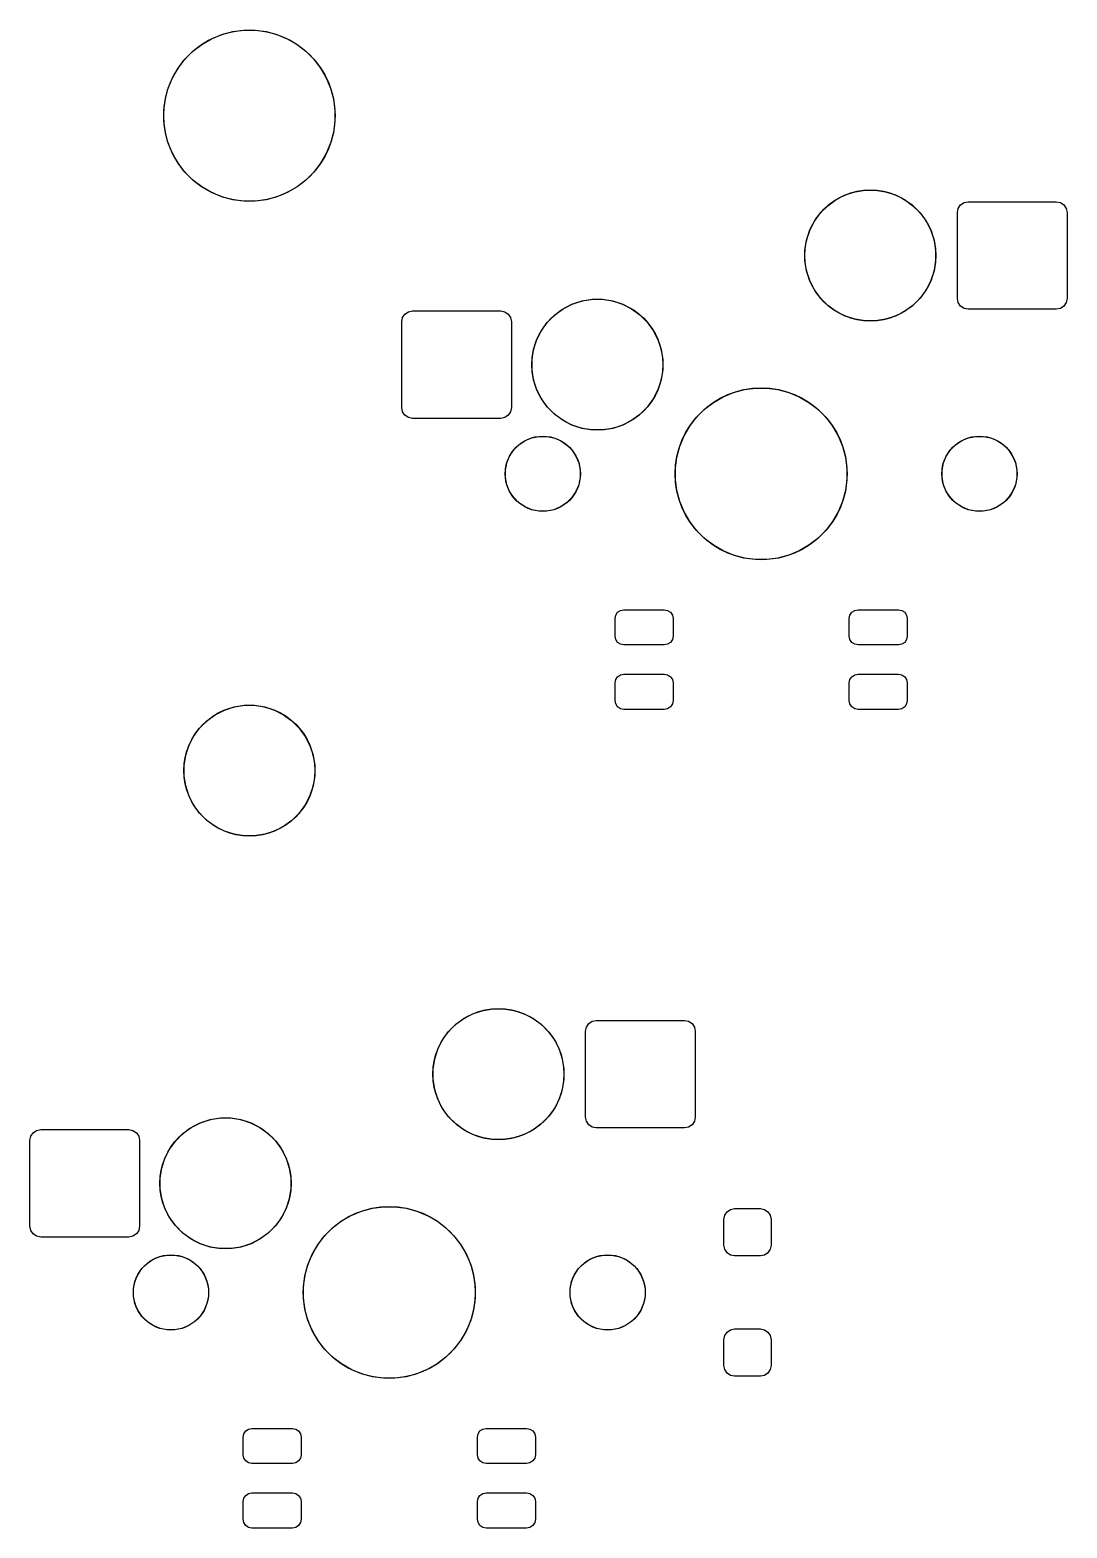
# Model space of a CAD drawing. Header units: millimetres. Extents: x 21 to 415, y -164 to -17.
# Drawn here: x 24.3 to 48.43, y -160.76 to -125.9 of the extents above; entities that cross this region are included whole.
import ezdxf

# ---------------------------------------------------------------- set-up
doc = ezdxf.new("R2010")
doc.units = ezdxf.units.MM
doc.layers.add('B.Mask', color=4, linetype='CONTINUOUS', true_color=0x02ffee)

msp = doc.modelspace()

# ---------------------------------------------------------------- linework, layer by layer
at = {"layer": 'B.Mask', "linetype": 'CONTINUOUS'}
for p, q in [((28.299124, -126.239633), (28.524996, -126.109225)), ((28.524996, -126.109225), (28.765957, -126.009416)), ((28.765957, -126.009416), (29.017884, -125.941912)), ((29.017884, -125.941912), (29.276468, -125.907869)), ((29.276468, -125.907869), (29.537282, -125.907869)), ((29.537282, -125.907869), (29.795866, -125.941912)), ((29.795866, -125.941912), (30.047793, -126.009416)), ((30.047793, -126.009416), (30.288754, -126.109225)), ((30.288754, -126.109225), (30.514626, -126.239633)), ((27.907782, -126.58283), (28.092205, -126.398407)), ((28.092205, -126.398407), (28.299124, -126.239633)), ((30.514626, -126.239633), (30.721545, -126.398407)), ((30.721545, -126.398407), (30.905968, -126.58283)), ((27.6186, -127.015621), (27.749008, -126.789749)), ((27.749008, -126.789749), (27.907782, -126.58283)), ((30.905968, -126.58283), (31.064742, -126.789749)), ((31.064742, -126.789749), (31.19515, -127.015621)), ((27.518791, -127.256582), (27.6186, -127.015621)), ((31.19515, -127.015621), (31.294959, -127.256582)), ((27.417244, -127.767093), (27.451287, -127.508509)), ((27.451287, -127.508509), (27.518791, -127.256582)), ((31.294959, -127.256582), (31.362463, -127.508509)), ((31.362463, -127.508509), (31.396506, -127.767093)), ((27.417244, -128.027907), (27.417244, -127.767093)), ((31.396506, -127.767093), (31.396506, -128.027907)), ((27.451287, -128.286491), (27.417244, -128.027907)), ((31.396506, -128.027907), (31.362463, -128.286491)), ((27.518791, -128.538418), (27.451287, -128.286491)), ((27.6186, -128.779379), (27.518791, -128.538418)), ((31.294959, -128.538418), (31.19515, -128.779379)), ((31.362463, -128.286491), (31.294959, -128.538418)), ((27.749008, -129.005251), (27.6186, -128.779379)), ((31.19515, -128.779379), (31.064742, -129.005251)), ((27.907782, -129.21217), (27.749008, -129.005251)), ((28.092205, -129.396593), (27.907782, -129.21217)), ((30.905968, -129.21217), (30.721545, -129.396593)), ((31.064742, -129.005251), (30.905968, -129.21217)), ((28.299124, -129.555367), (28.092205, -129.396593)), ((28.524996, -129.685775), (28.299124, -129.555367)), ((30.514626, -129.555367), (30.288754, -129.685775)), ((30.721545, -129.396593), (30.514626, -129.555367)), ((43.269533, -129.742959), (43.497121, -129.669011)), ((43.497121, -129.669011), (43.733475, -129.631576)), ((43.733475, -129.631576), (43.972775, -129.631576)), ((43.972775, -129.631576), (44.209129, -129.669011)), ((44.209129, -129.669011), (44.436717, -129.742959)), ((28.765957, -129.785584), (28.524996, -129.685775)), ((29.017884, -129.853088), (28.765957, -129.785584)), ((29.276468, -129.887131), (29.017884, -129.853088)), ((29.537282, -129.887131), (29.276468, -129.887131)), ((29.795866, -129.853088), (29.537282, -129.887131)), ((30.047793, -129.785584), (29.795866, -129.853088)), ((30.288754, -129.685775), (30.047793, -129.785584)), ((42.693506, -130.161467), (42.862717, -129.992256)), ((42.862717, -129.992256), (43.056315, -129.851599)), ((43.056315, -129.851599), (43.269533, -129.742959)), ((44.436717, -129.742959), (44.649935, -129.851599)), ((44.649935, -129.851599), (44.843533, -129.992256)), ((44.843533, -129.992256), (45.012744, -130.161467)), ((45.899155, -130.056204), (45.953348, -129.975098)), ((45.953348, -129.975098), (46.034454, -129.920905)), ((46.034454, -129.920905), (46.130125, -129.901875)), ((46.130125, -129.901875), (48.180125, -129.901875)), ((48.180125, -129.901875), (48.275796, -129.920905)), ((48.275796, -129.920905), (48.356902, -129.975098)), ((48.356902, -129.975098), (48.411095, -130.056204)), ((42.444209, -130.568283), (42.552849, -130.355065)), ((42.552849, -130.355065), (42.693506, -130.161467)), ((45.012744, -130.161467), (45.153401, -130.355065)), ((45.153401, -130.355065), (45.262041, -130.568283)), ((45.880125, -130.151875), (45.899155, -130.056204)), ((45.880125, -132.151875), (45.880125, -130.151875)), ((48.411095, -130.056204), (48.430125, -130.151875)), ((48.430125, -130.151875), (48.430125, -132.151875)), ((42.370261, -130.795871), (42.444209, -130.568283)), ((45.262041, -130.568283), (45.335989, -130.795871)), ((42.332826, -131.032225), (42.370261, -130.795871)), ((42.332826, -131.271525), (42.332826, -131.032225)), ((45.335989, -130.795871), (45.373424, -131.032225)), ((45.373424, -131.032225), (45.373424, -131.271525)), ((42.370261, -131.507879), (42.332826, -131.271525)), ((45.373424, -131.271525), (45.335989, -131.507879)), ((42.444209, -131.735467), (42.370261, -131.507879)), ((42.552849, -131.948685), (42.444209, -131.735467)), ((45.262041, -131.735467), (45.153401, -131.948685)), ((45.335989, -131.507879), (45.262041, -131.735467)), ((42.693506, -132.142283), (42.552849, -131.948685)), ((45.153401, -131.948685), (45.012744, -132.142283)), ((33.026348, -132.515098), (33.107454, -132.460905)), ((33.107454, -132.460905), (33.203125, -132.441875)), ((33.203125, -132.441875), (35.253125, -132.441875)), ((35.253125, -132.441875), (35.348796, -132.460905)), ((35.348796, -132.460905), (35.429902, -132.515098)), ((36.512717, -132.532256), (36.706315, -132.391599)), ((36.706315, -132.391599), (36.919533, -132.282959)), ((36.919533, -132.282959), (37.147121, -132.209011)), ((37.147121, -132.209011), (37.383475, -132.171576)), ((37.383475, -132.171576), (37.622775, -132.171576)), ((37.622775, -132.171576), (37.859129, -132.209011)), ((37.859129, -132.209011), (38.086717, -132.282959)), ((38.086717, -132.282959), (38.299935, -132.391599)), ((38.299935, -132.391599), (38.493533, -132.532256)), ((42.862717, -132.311494), (42.693506, -132.142283)), ((43.056315, -132.452151), (42.862717, -132.311494)), ((43.269533, -132.560791), (43.056315, -132.452151)), ((44.649935, -132.452151), (44.436717, -132.560791)), ((44.843533, -132.311494), (44.649935, -132.452151)), ((45.012744, -132.142283), (44.843533, -132.311494)), ((45.899155, -132.247546), (45.880125, -132.151875)), ((45.953348, -132.328652), (45.899155, -132.247546)), ((46.034454, -132.382845), (45.953348, -132.328652)), ((46.130125, -132.401875), (46.034454, -132.382845)), ((48.180125, -132.401875), (46.130125, -132.401875)), ((48.275796, -132.382845), (48.180125, -132.401875)), ((48.356902, -132.328652), (48.275796, -132.382845)), ((48.411095, -132.247546), (48.356902, -132.328652)), ((48.430125, -132.151875), (48.411095, -132.247546)), ((32.953125, -132.691875), (32.972155, -132.596204)), ((32.953125, -134.691875), (32.953125, -132.691875)), ((32.972155, -132.596204), (33.026348, -132.515098)), ((35.429902, -132.515098), (35.484095, -132.596204)), ((35.484095, -132.596204), (35.503125, -132.691875)), ((35.503125, -132.691875), (35.503125, -134.691875)), ((36.202849, -132.895065), (36.343506, -132.701467)), ((36.343506, -132.701467), (36.512717, -132.532256)), ((38.493533, -132.532256), (38.662744, -132.701467)), ((38.662744, -132.701467), (38.803401, -132.895065)), ((43.497121, -132.634739), (43.269533, -132.560791)), ((43.733475, -132.672174), (43.497121, -132.634739)), ((43.972775, -132.672174), (43.733475, -132.672174)), ((44.209129, -132.634739), (43.972775, -132.672174)), ((44.436717, -132.560791), (44.209129, -132.634739)), ((36.020261, -133.335871), (36.094209, -133.108283)), ((36.094209, -133.108283), (36.202849, -132.895065)), ((38.803401, -132.895065), (38.912041, -133.108283)), ((38.912041, -133.108283), (38.985989, -133.335871)), ((35.982826, -133.572225), (36.020261, -133.335871)), ((38.985989, -133.335871), (39.023424, -133.572225)), ((35.982826, -133.811525), (35.982826, -133.572225)), ((36.020261, -134.047879), (35.982826, -133.811525)), ((39.023424, -133.811525), (38.985989, -134.047879)), ((39.023424, -133.572225), (39.023424, -133.811525)), ((36.094209, -134.275467), (36.020261, -134.047879)), ((38.985989, -134.047879), (38.912041, -134.275467)), ((36.202849, -134.488685), (36.094209, -134.275467)), ((36.343506, -134.682283), (36.202849, -134.488685)), ((38.803401, -134.488685), (38.662744, -134.682283)), ((38.912041, -134.275467), (38.803401, -134.488685)), ((40.201985, -134.568936), (40.428548, -134.43813)), ((40.428548, -134.43813), (40.670246, -134.338015)), ((40.670246, -134.338015), (40.922944, -134.270304)), ((40.922944, -134.270304), (41.182319, -134.236157)), ((41.182319, -134.236157), (41.443931, -134.236157)), ((41.443931, -134.236157), (41.703306, -134.270304)), ((41.703306, -134.270304), (41.956004, -134.338015)), ((41.956004, -134.338015), (42.197702, -134.43813)), ((42.197702, -134.43813), (42.424265, -134.568936)), ((32.972155, -134.787546), (32.953125, -134.691875)), ((33.026348, -134.868652), (32.972155, -134.787546)), ((33.107454, -134.922845), (33.026348, -134.868652)), ((35.429902, -134.868652), (35.348796, -134.922845)), ((35.484095, -134.787546), (35.429902, -134.868652)), ((35.503125, -134.691875), (35.484095, -134.787546)), ((36.512717, -134.851494), (36.343506, -134.682283)), ((36.706315, -134.992151), (36.512717, -134.851494)), ((38.493533, -134.851494), (38.299935, -134.992151)), ((38.662744, -134.682283), (38.493533, -134.851494)), ((39.809445, -134.913183), (39.994433, -134.728195)), ((39.994433, -134.728195), (40.201985, -134.568936)), ((42.424265, -134.568936), (42.631817, -134.728195)), ((42.631817, -134.728195), (42.816805, -134.913183)), ((33.203125, -134.941875), (33.107454, -134.922845)), ((35.253125, -134.941875), (33.203125, -134.941875)), ((35.348796, -134.922845), (35.253125, -134.941875)), ((36.919533, -135.100791), (36.706315, -134.992151)), ((37.147121, -135.174739), (36.919533, -135.100791)), ((37.383475, -135.212174), (37.147121, -135.174739)), ((37.622775, -135.212174), (37.383475, -135.212174)), ((37.859129, -135.174739), (37.622775, -135.212174)), ((38.086717, -135.100791), (37.859129, -135.174739)), ((38.299935, -134.992151), (38.086717, -135.100791)), ((39.51938, -135.347298), (39.650186, -135.120735)), ((39.650186, -135.120735), (39.809445, -134.913183)), ((42.816805, -134.913183), (42.976064, -135.120735)), ((42.976064, -135.120735), (43.10687, -135.347298)), ((35.556741, -135.676781), (35.678031, -135.555491)), ((35.678031, -135.555491), (35.820653, -135.460194)), ((35.820653, -135.460194), (35.979126, -135.394552)), ((35.979126, -135.394552), (36.14736, -135.361088)), ((36.14736, -135.361088), (36.31889, -135.361088)), ((36.31889, -135.361088), (36.487124, -135.394552)), ((36.487124, -135.394552), (36.645597, -135.460194)), ((36.645597, -135.460194), (36.788219, -135.555491)), ((36.788219, -135.555491), (36.909509, -135.676781)), ((39.351554, -135.841694), (39.419265, -135.588996)), ((39.419265, -135.588996), (39.51938, -135.347298)), ((43.10687, -135.347298), (43.206985, -135.588996)), ((43.206985, -135.588996), (43.274696, -135.841694)), ((45.716741, -135.676781), (45.838031, -135.555491)), ((45.838031, -135.555491), (45.980653, -135.460194)), ((45.980653, -135.460194), (46.139126, -135.394552)), ((46.139126, -135.394552), (46.30736, -135.361088)), ((46.30736, -135.361088), (46.47889, -135.361088)), ((46.47889, -135.361088), (46.647124, -135.394552)), ((46.647124, -135.394552), (46.805597, -135.460194)), ((46.805597, -135.460194), (46.948219, -135.555491)), ((46.948219, -135.555491), (47.069509, -135.676781)), ((35.395802, -135.977876), (35.461444, -135.819403)), ((35.461444, -135.819403), (35.556741, -135.676781)), ((36.909509, -135.676781), (37.004806, -135.819403)), ((37.004806, -135.819403), (37.070448, -135.977876)), ((39.317407, -136.101069), (39.351554, -135.841694)), ((43.274696, -135.841694), (43.308843, -136.101069)), ((45.555802, -135.977876), (45.621444, -135.819403)), ((45.621444, -135.819403), (45.716741, -135.676781)), ((47.069509, -135.676781), (47.164806, -135.819403)), ((47.164806, -135.819403), (47.230448, -135.977876)), ((35.362338, -136.14611), (35.395802, -135.977876)), ((35.362338, -136.31764), (35.362338, -136.14611)), ((37.070448, -135.977876), (37.103912, -136.14611)), ((37.103912, -136.14611), (37.103912, -136.31764)), ((39.317407, -136.362681), (39.317407, -136.101069)), ((43.308843, -136.101069), (43.308843, -136.362681)), ((45.522338, -136.14611), (45.555802, -135.977876)), ((45.522338, -136.31764), (45.522338, -136.14611)), ((47.230448, -135.977876), (47.263912, -136.14611)), ((47.263912, -136.14611), (47.263912, -136.31764)), ((35.395802, -136.485874), (35.362338, -136.31764)), ((35.461444, -136.644347), (35.395802, -136.485874)), ((35.556741, -136.786969), (35.461444, -136.644347)), ((37.004806, -136.644347), (36.909509, -136.786969)), ((37.070448, -136.485874), (37.004806, -136.644347)), ((37.103912, -136.31764), (37.070448, -136.485874)), ((39.351554, -136.622056), (39.317407, -136.362681)), ((39.419265, -136.874754), (39.351554, -136.622056)), ((43.274696, -136.622056), (43.206985, -136.874754)), ((43.308843, -136.362681), (43.274696, -136.622056)), ((45.555802, -136.485874), (45.522338, -136.31764)), ((45.621444, -136.644347), (45.555802, -136.485874)), ((45.716741, -136.786969), (45.621444, -136.644347)), ((47.164806, -136.644347), (47.069509, -136.786969)), ((47.230448, -136.485874), (47.164806, -136.644347)), ((47.263912, -136.31764), (47.230448, -136.485874)), ((35.678031, -136.908259), (35.556741, -136.786969)), ((35.820653, -137.003556), (35.678031, -136.908259)), ((36.788219, -136.908259), (36.645597, -137.003556)), ((36.909509, -136.786969), (36.788219, -136.908259)), ((39.51938, -137.116452), (39.419265, -136.874754)), ((43.206985, -136.874754), (43.10687, -137.116452)), ((45.838031, -136.908259), (45.716741, -136.786969)), ((45.980653, -137.003556), (45.838031, -136.908259)), ((46.948219, -136.908259), (46.805597, -137.003556)), ((47.069509, -136.786969), (46.948219, -136.908259)), ((35.979126, -137.069198), (35.820653, -137.003556)), ((36.14736, -137.102662), (35.979126, -137.069198)), ((36.31889, -137.102662), (36.14736, -137.102662)), ((36.487124, -137.069198), (36.31889, -137.102662)), ((36.645597, -137.003556), (36.487124, -137.069198)), ((39.650186, -137.343015), (39.51938, -137.116452)), ((39.809445, -137.550567), (39.650186, -137.343015)), ((42.976064, -137.343015), (42.816805, -137.550567)), ((43.10687, -137.116452), (42.976064, -137.343015)), ((46.139126, -137.069198), (45.980653, -137.003556)), ((46.30736, -137.102662), (46.139126, -137.069198)), ((46.47889, -137.102662), (46.30736, -137.102662)), ((46.647124, -137.069198), (46.47889, -137.102662)), ((46.805597, -137.003556), (46.647124, -137.069198)), ((39.994433, -137.735555), (39.809445, -137.550567)), ((42.816805, -137.550567), (42.631817, -137.735555)), ((40.201985, -137.894814), (39.994433, -137.735555)), ((40.428548, -138.02562), (40.201985, -137.894814)), ((40.670246, -138.125735), (40.428548, -138.02562)), ((42.197702, -138.02562), (41.956004, -138.125735)), ((42.424265, -137.894814), (42.197702, -138.02562)), ((42.631817, -137.735555), (42.424265, -137.894814)), ((40.922944, -138.193446), (40.670246, -138.125735)), ((41.182319, -138.227593), (40.922944, -138.193446)), ((41.443931, -138.227593), (41.182319, -138.227593)), ((41.703306, -138.193446), (41.443931, -138.227593)), ((41.956004, -138.125735), (41.703306, -138.193446)), ((37.973168, -139.453793), (38.039675, -139.409355)), ((38.039675, -139.409355), (38.118125, -139.39375)), ((38.118125, -139.39375), (39.058125, -139.39375)), ((39.058125, -139.39375), (39.136575, -139.409355)), ((39.136575, -139.409355), (39.203082, -139.453793)), ((43.423168, -139.453793), (43.489675, -139.409355)), ((43.489675, -139.409355), (43.568125, -139.39375)), ((43.568125, -139.39375), (44.508125, -139.39375)), ((44.508125, -139.39375), (44.586575, -139.409355)), ((44.586575, -139.409355), (44.653082, -139.453793)), ((37.913125, -139.59875), (37.92873, -139.5203)), ((37.913125, -140.00875), (37.913125, -139.59875)), ((37.92873, -139.5203), (37.973168, -139.453793)), ((39.203082, -139.453793), (39.24752, -139.5203)), ((39.24752, -139.5203), (39.263125, -139.59875)), ((39.263125, -139.59875), (39.263125, -140.00875)), ((43.363125, -139.59875), (43.37873, -139.5203)), ((43.363125, -140.00875), (43.363125, -139.59875)), ((43.37873, -139.5203), (43.423168, -139.453793)), ((44.653082, -139.453793), (44.69752, -139.5203)), ((44.69752, -139.5203), (44.713125, -139.59875)), ((44.713125, -139.59875), (44.713125, -140.00875)), ((37.92873, -140.0872), (37.913125, -140.00875)), ((37.973168, -140.153707), (37.92873, -140.0872)), ((39.24752, -140.0872), (39.203082, -140.153707)), ((39.263125, -140.00875), (39.24752, -140.0872)), ((43.37873, -140.0872), (43.363125, -140.00875)), ((43.423168, -140.153707), (43.37873, -140.0872)), ((44.69752, -140.0872), (44.653082, -140.153707)), ((44.713125, -140.00875), (44.69752, -140.0872)), ((38.039675, -140.198145), (37.973168, -140.153707)), ((38.118125, -140.21375), (38.039675, -140.198145)), ((39.058125, -140.21375), (38.118125, -140.21375)), ((39.136575, -140.198145), (39.058125, -140.21375)), ((39.203082, -140.153707), (39.136575, -140.198145)), ((43.489675, -140.198145), (43.423168, -140.153707)), ((43.568125, -140.21375), (43.489675, -140.198145)), ((44.508125, -140.21375), (43.568125, -140.21375)), ((44.586575, -140.198145), (44.508125, -140.21375)), ((44.653082, -140.153707), (44.586575, -140.198145)), ((37.913125, -141.09875), (37.92873, -141.0203)), ((37.913125, -141.50875), (37.913125, -141.09875)), ((37.92873, -141.0203), (37.973168, -140.953793)), ((37.973168, -140.953793), (38.039675, -140.909355)), ((38.039675, -140.909355), (38.118125, -140.89375)), ((38.118125, -140.89375), (39.058125, -140.89375)), ((39.058125, -140.89375), (39.136575, -140.909355)), ((39.136575, -140.909355), (39.203082, -140.953793)), ((39.203082, -140.953793), (39.24752, -141.0203)), ((39.24752, -141.0203), (39.263125, -141.09875)), ((39.263125, -141.09875), (39.263125, -141.50875)), ((43.363125, -141.09875), (43.37873, -141.0203)), ((43.363125, -141.50875), (43.363125, -141.09875)), ((43.37873, -141.0203), (43.423168, -140.953793)), ((43.423168, -140.953793), (43.489675, -140.909355)), ((43.489675, -140.909355), (43.568125, -140.89375)), ((43.568125, -140.89375), (44.508125, -140.89375)), ((44.508125, -140.89375), (44.586575, -140.909355)), ((44.586575, -140.909355), (44.653082, -140.953793)), ((44.653082, -140.953793), (44.69752, -141.0203)), ((44.69752, -141.0203), (44.713125, -141.09875)), ((44.713125, -141.09875), (44.713125, -141.50875)), ((37.92873, -141.5872), (37.913125, -141.50875)), ((39.263125, -141.50875), (39.24752, -141.5872)), ((43.37873, -141.5872), (43.363125, -141.50875)), ((44.713125, -141.50875), (44.69752, -141.5872)), ((28.417116, -141.978641), (28.610587, -141.838076)), ((28.610587, -141.838076), (28.823665, -141.729508)), ((28.823665, -141.729508), (29.051104, -141.655608)), ((29.051104, -141.655608), (29.287303, -141.618198)), ((29.287303, -141.618198), (29.526447, -141.618198)), ((29.526447, -141.618198), (29.762646, -141.655608)), ((29.762646, -141.655608), (29.990085, -141.729508)), ((29.990085, -141.729508), (30.203163, -141.838076)), ((30.203163, -141.838076), (30.396634, -141.978641)), ((37.973168, -141.653707), (37.92873, -141.5872)), ((38.039675, -141.698145), (37.973168, -141.653707)), ((38.118125, -141.71375), (38.039675, -141.698145)), ((39.058125, -141.71375), (38.118125, -141.71375)), ((39.136575, -141.698145), (39.058125, -141.71375)), ((39.203082, -141.653707), (39.136575, -141.698145)), ((39.24752, -141.5872), (39.203082, -141.653707)), ((43.423168, -141.653707), (43.37873, -141.5872)), ((43.489675, -141.698145), (43.423168, -141.653707)), ((43.568125, -141.71375), (43.489675, -141.698145)), ((44.508125, -141.71375), (43.568125, -141.71375)), ((44.586575, -141.698145), (44.508125, -141.71375)), ((44.653082, -141.653707), (44.586575, -141.698145)), ((44.69752, -141.5872), (44.653082, -141.653707)), ((28.107451, -142.341212), (28.248016, -142.147741)), ((28.248016, -142.147741), (28.417116, -141.978641)), ((30.396634, -141.978641), (30.565734, -142.147741)), ((30.565734, -142.147741), (30.706299, -142.341212)), ((27.924983, -142.781729), (27.998883, -142.55429)), ((27.998883, -142.55429), (28.107451, -142.341212)), ((30.706299, -142.341212), (30.814867, -142.55429)), ((30.814867, -142.55429), (30.888767, -142.781729)), ((27.887573, -143.017928), (27.924983, -142.781729)), ((30.888767, -142.781729), (30.926177, -143.017928)), ((27.887573, -143.257072), (27.887573, -143.017928)), ((27.924983, -143.493271), (27.887573, -143.257072)), ((30.926177, -143.257072), (30.888767, -143.493271)), ((30.926177, -143.017928), (30.926177, -143.257072)), ((27.998883, -143.72071), (27.924983, -143.493271)), ((30.888767, -143.493271), (30.814867, -143.72071)), ((28.107451, -143.933788), (27.998883, -143.72071)), ((28.248016, -144.127259), (28.107451, -143.933788)), ((30.706299, -143.933788), (30.565734, -144.127259)), ((30.814867, -143.72071), (30.706299, -143.933788)), ((28.417116, -144.296359), (28.248016, -144.127259)), ((28.610587, -144.436924), (28.417116, -144.296359)), ((30.396634, -144.296359), (30.203163, -144.436924)), ((30.565734, -144.127259), (30.396634, -144.296359)), ((28.823665, -144.545492), (28.610587, -144.436924)), ((29.051104, -144.619392), (28.823665, -144.545492)), ((29.287303, -144.656802), (29.051104, -144.619392)), ((29.526447, -144.656802), (29.287303, -144.656802)), ((29.762646, -144.619392), (29.526447, -144.656802)), ((29.990085, -144.545492), (29.762646, -144.619392)), ((30.203163, -144.436924), (29.990085, -144.545492)), ((34.40444, -148.901599), (34.617658, -148.792959)), ((34.617658, -148.792959), (34.845246, -148.719011)), ((34.845246, -148.719011), (35.0816, -148.681576)), ((35.0816, -148.681576), (35.3209, -148.681576)), ((35.3209, -148.681576), (35.557254, -148.719011)), ((35.557254, -148.719011), (35.784842, -148.792959)), ((35.784842, -148.792959), (35.99806, -148.901599)), ((34.041631, -149.211467), (34.210842, -149.042256)), ((34.210842, -149.042256), (34.40444, -148.901599)), ((35.99806, -148.901599), (36.191658, -149.042256)), ((36.191658, -149.042256), (36.360869, -149.211467)), ((37.22825, -149.201875), (37.24728, -149.106204)), ((37.24728, -149.106204), (37.301473, -149.025098)), ((37.301473, -149.025098), (37.382579, -148.970905)), ((37.382579, -148.970905), (37.47825, -148.951875)), ((37.47825, -148.951875), (39.52825, -148.951875)), ((39.52825, -148.951875), (39.623921, -148.970905)), ((39.623921, -148.970905), (39.705027, -149.025098)), ((39.705027, -149.025098), (39.75922, -149.106204)), ((39.75922, -149.106204), (39.77825, -149.201875)), ((33.792334, -149.618283), (33.900974, -149.405065)), ((33.900974, -149.405065), (34.041631, -149.211467)), ((36.360869, -149.211467), (36.501526, -149.405065)), ((36.501526, -149.405065), (36.610166, -149.618283)), ((37.22825, -151.201875), (37.22825, -149.201875)), ((39.77825, -149.201875), (39.77825, -151.201875)), ((33.680951, -150.082225), (33.718386, -149.845871)), ((33.718386, -149.845871), (33.792334, -149.618283)), ((36.610166, -149.618283), (36.684114, -149.845871)), ((36.684114, -149.845871), (36.721549, -150.082225)), ((33.680951, -150.321525), (33.680951, -150.082225)), ((36.721549, -150.082225), (36.721549, -150.321525)), ((33.718386, -150.557879), (33.680951, -150.321525)), ((33.792334, -150.785467), (33.718386, -150.557879)), ((36.684114, -150.557879), (36.610166, -150.785467)), ((36.721549, -150.321525), (36.684114, -150.557879)), ((33.900974, -150.998685), (33.792334, -150.785467)), ((36.610166, -150.785467), (36.501526, -150.998685)), ((28.267658, -151.332959), (28.495246, -151.259011)), ((28.495246, -151.259011), (28.7316, -151.221576)), ((28.7316, -151.221576), (28.9709, -151.221576)), ((28.9709, -151.221576), (29.207254, -151.259011)), ((29.207254, -151.259011), (29.434842, -151.332959)), ((34.041631, -151.192283), (33.900974, -150.998685)), ((34.210842, -151.361494), (34.041631, -151.192283)), ((36.360869, -151.192283), (36.191658, -151.361494)), ((36.501526, -150.998685), (36.360869, -151.192283)), ((37.24728, -151.297546), (37.22825, -151.201875)), ((39.77825, -151.201875), (39.75922, -151.297546)), ((24.32028, -151.646204), (24.374473, -151.565098)), ((24.374473, -151.565098), (24.455579, -151.510905)), ((24.455579, -151.510905), (24.55125, -151.491875)), ((24.55125, -151.491875), (26.60125, -151.491875)), ((26.60125, -151.491875), (26.696921, -151.510905)), ((26.696921, -151.510905), (26.778027, -151.565098)), ((26.778027, -151.565098), (26.83222, -151.646204)), ((27.691631, -151.751467), (27.860842, -151.582256)), ((27.860842, -151.582256), (28.05444, -151.441599)), ((28.05444, -151.441599), (28.267658, -151.332959)), ((29.434842, -151.332959), (29.64806, -151.441599)), ((29.64806, -151.441599), (29.841658, -151.582256)), ((29.841658, -151.582256), (30.010869, -151.751467)), ((34.40444, -151.502151), (34.210842, -151.361494)), ((34.617658, -151.610791), (34.40444, -151.502151)), ((34.845246, -151.684739), (34.617658, -151.610791)), ((35.784842, -151.610791), (35.557254, -151.684739)), ((35.99806, -151.502151), (35.784842, -151.610791)), ((36.191658, -151.361494), (35.99806, -151.502151)), ((37.301473, -151.378652), (37.24728, -151.297546)), ((37.382579, -151.432845), (37.301473, -151.378652)), ((37.47825, -151.451875), (37.382579, -151.432845)), ((39.52825, -151.451875), (37.47825, -151.451875)), ((39.623921, -151.432845), (39.52825, -151.451875)), ((39.705027, -151.378652), (39.623921, -151.432845)), ((39.75922, -151.297546), (39.705027, -151.378652)), ((24.30125, -151.741875), (24.32028, -151.646204)), ((24.30125, -153.741875), (24.30125, -151.741875)), ((26.83222, -151.646204), (26.85125, -151.741875)), ((26.85125, -151.741875), (26.85125, -153.741875)), ((27.442334, -152.158283), (27.550974, -151.945065)), ((27.550974, -151.945065), (27.691631, -151.751467)), ((30.010869, -151.751467), (30.151526, -151.945065)), ((30.151526, -151.945065), (30.260166, -152.158283)), ((35.0816, -151.722174), (34.845246, -151.684739)), ((35.3209, -151.722174), (35.0816, -151.722174)), ((35.557254, -151.684739), (35.3209, -151.722174)), ((27.368386, -152.385871), (27.442334, -152.158283)), ((30.260166, -152.158283), (30.334114, -152.385871)), ((27.330951, -152.622225), (27.368386, -152.385871)), ((27.330951, -152.861525), (27.330951, -152.622225)), ((30.334114, -152.385871), (30.371549, -152.622225)), ((30.371549, -152.622225), (30.371549, -152.861525)), ((27.368386, -153.097879), (27.330951, -152.861525)), ((30.371549, -152.861525), (30.334114, -153.097879)), ((27.442334, -153.325467), (27.368386, -153.097879)), ((27.550974, -153.538685), (27.442334, -153.325467)), ((30.260166, -153.325467), (30.151526, -153.538685)), ((30.334114, -153.097879), (30.260166, -153.325467)), ((32.018371, -153.388015), (32.271069, -153.320304)), ((32.271069, -153.320304), (32.530444, -153.286157)), ((32.530444, -153.286157), (32.792056, -153.286157)), ((32.792056, -153.286157), (33.051431, -153.320304)), ((33.051431, -153.320304), (33.304129, -153.388015)), ((40.518848, -153.405098), (40.599954, -153.350905)), ((40.599954, -153.350905), (40.695625, -153.331875)), ((40.695625, -153.331875), (41.295625, -153.331875)), ((41.295625, -153.331875), (41.391296, -153.350905)), ((41.391296, -153.350905), (41.472402, -153.405098)), ((27.691631, -153.732283), (27.550974, -153.538685)), ((27.860842, -153.901494), (27.691631, -153.732283)), ((30.010869, -153.732283), (29.841658, -153.901494)), ((30.151526, -153.538685), (30.010869, -153.732283)), ((31.342558, -153.778195), (31.55011, -153.618936)), ((31.55011, -153.618936), (31.776673, -153.48813)), ((31.776673, -153.48813), (32.018371, -153.388015)), ((33.304129, -153.388015), (33.545827, -153.48813)), ((33.545827, -153.48813), (33.77239, -153.618936)), ((33.77239, -153.618936), (33.979942, -153.778195)), ((40.445625, -153.581875), (40.464655, -153.486204)), ((40.445625, -154.181875), (40.445625, -153.581875)), ((40.464655, -153.486204), (40.518848, -153.405098)), ((41.472402, -153.405098), (41.526595, -153.486204)), ((41.526595, -153.486204), (41.545625, -153.581875)), ((41.545625, -153.581875), (41.545625, -154.181875)), ((24.32028, -153.837546), (24.30125, -153.741875)), ((24.374473, -153.918652), (24.32028, -153.837546)), ((24.455579, -153.972845), (24.374473, -153.918652)), ((24.55125, -153.991875), (24.455579, -153.972845)), ((26.60125, -153.991875), (24.55125, -153.991875)), ((26.696921, -153.972845), (26.60125, -153.991875)), ((26.778027, -153.918652), (26.696921, -153.972845)), ((26.83222, -153.837546), (26.778027, -153.918652)), ((26.85125, -153.741875), (26.83222, -153.837546)), ((28.05444, -154.042151), (27.860842, -153.901494)), ((28.267658, -154.150791), (28.05444, -154.042151)), ((29.64806, -154.042151), (29.434842, -154.150791)), ((29.841658, -153.901494), (29.64806, -154.042151)), ((30.998311, -154.170735), (31.15757, -153.963183)), ((31.15757, -153.963183), (31.342558, -153.778195)), ((33.979942, -153.778195), (34.16493, -153.963183)), ((34.16493, -153.963183), (34.324189, -154.170735)), ((27.327251, -154.444552), (27.495485, -154.411088)), ((27.495485, -154.411088), (27.667015, -154.411088)), ((27.667015, -154.411088), (27.835249, -154.444552)), ((28.495246, -154.224739), (28.267658, -154.150791)), ((28.7316, -154.262174), (28.495246, -154.224739)), ((28.9709, -154.262174), (28.7316, -154.262174)), ((29.207254, -154.224739), (28.9709, -154.262174)), ((29.434842, -154.150791), (29.207254, -154.224739)), ((30.76739, -154.638996), (30.867505, -154.397298)), ((30.867505, -154.397298), (30.998311, -154.170735)), ((34.324189, -154.170735), (34.454995, -154.397298)), ((34.454995, -154.397298), (34.55511, -154.638996)), ((37.487251, -154.444552), (37.655485, -154.411088)), ((37.655485, -154.411088), (37.827015, -154.411088)), ((37.827015, -154.411088), (37.995249, -154.444552)), ((40.464655, -154.277546), (40.445625, -154.181875)), ((40.518848, -154.358652), (40.464655, -154.277546)), ((40.599954, -154.412845), (40.518848, -154.358652)), ((40.695625, -154.431875), (40.599954, -154.412845)), ((41.391296, -154.412845), (41.295625, -154.431875)), ((41.472402, -154.358652), (41.391296, -154.412845)), ((41.526595, -154.277546), (41.472402, -154.358652)), ((41.545625, -154.181875), (41.526595, -154.277546)), ((26.809569, -154.869403), (26.904866, -154.726781)), ((26.904866, -154.726781), (27.026156, -154.605491)), ((27.026156, -154.605491), (27.168778, -154.510194)), ((27.168778, -154.510194), (27.327251, -154.444552)), ((27.835249, -154.444552), (27.993722, -154.510194)), ((27.993722, -154.510194), (28.136344, -154.605491)), ((28.136344, -154.605491), (28.257634, -154.726781)), ((28.257634, -154.726781), (28.352931, -154.869403)), ((30.699679, -154.891694), (30.76739, -154.638996)), ((34.55511, -154.638996), (34.622821, -154.891694)), ((36.969569, -154.869403), (37.064866, -154.726781)), ((37.064866, -154.726781), (37.186156, -154.605491)), ((37.186156, -154.605491), (37.328778, -154.510194)), ((37.328778, -154.510194), (37.487251, -154.444552)), ((37.995249, -154.444552), (38.153722, -154.510194)), ((38.153722, -154.510194), (38.296344, -154.605491)), ((38.296344, -154.605491), (38.417634, -154.726781)), ((38.417634, -154.726781), (38.512931, -154.869403)), ((41.295625, -154.431875), (40.695625, -154.431875)), ((26.710463, -155.19611), (26.743927, -155.027876)), ((26.743927, -155.027876), (26.809569, -154.869403)), ((28.352931, -154.869403), (28.418573, -155.027876)), ((28.418573, -155.027876), (28.452037, -155.19611)), ((30.665532, -155.151069), (30.699679, -154.891694)), ((34.622821, -154.891694), (34.656968, -155.151069)), ((36.870463, -155.19611), (36.903927, -155.027876)), ((36.903927, -155.027876), (36.969569, -154.869403)), ((38.512931, -154.869403), (38.578573, -155.027876)), ((38.578573, -155.027876), (38.612037, -155.19611)), ((26.710463, -155.36764), (26.710463, -155.19611)), ((26.743927, -155.535874), (26.710463, -155.36764)), ((28.452037, -155.36764), (28.418573, -155.535874)), ((28.452037, -155.19611), (28.452037, -155.36764)), ((30.665532, -155.412681), (30.665532, -155.151069)), ((30.699679, -155.672056), (30.665532, -155.412681)), ((34.656968, -155.412681), (34.622821, -155.672056)), ((34.656968, -155.151069), (34.656968, -155.412681)), ((36.870463, -155.36764), (36.870463, -155.19611)), ((36.903927, -155.535874), (36.870463, -155.36764)), ((38.612037, -155.36764), (38.578573, -155.535874)), ((38.612037, -155.19611), (38.612037, -155.36764)), ((26.809569, -155.694347), (26.743927, -155.535874)), ((26.904866, -155.836969), (26.809569, -155.694347)), ((28.352931, -155.694347), (28.257634, -155.836969)), ((28.418573, -155.535874), (28.352931, -155.694347)), ((30.76739, -155.924754), (30.699679, -155.672056)), ((34.622821, -155.672056), (34.55511, -155.924754)), ((36.969569, -155.694347), (36.903927, -155.535874)), ((37.064866, -155.836969), (36.969569, -155.694347)), ((38.512931, -155.694347), (38.417634, -155.836969)), ((38.578573, -155.535874), (38.512931, -155.694347)), ((27.026156, -155.958259), (26.904866, -155.836969)), ((27.168778, -156.053556), (27.026156, -155.958259)), ((27.327251, -156.119198), (27.168778, -156.053556)), ((27.495485, -156.152662), (27.327251, -156.119198)), ((27.667015, -156.152662), (27.495485, -156.152662)), ((27.835249, -156.119198), (27.667015, -156.152662)), ((27.993722, -156.053556), (27.835249, -156.119198)), ((28.136344, -155.958259), (27.993722, -156.053556)), ((28.257634, -155.836969), (28.136344, -155.958259)), ((30.867505, -156.166452), (30.76739, -155.924754)), ((30.998311, -156.393015), (30.867505, -156.166452)), ((34.454995, -156.166452), (34.324189, -156.393015)), ((34.55511, -155.924754), (34.454995, -156.166452)), ((37.186156, -155.958259), (37.064866, -155.836969)), ((37.328778, -156.053556), (37.186156, -155.958259)), ((37.487251, -156.119198), (37.328778, -156.053556)), ((37.655485, -156.152662), (37.487251, -156.119198)), ((37.827015, -156.152662), (37.655485, -156.152662)), ((37.995249, -156.119198), (37.827015, -156.152662)), ((38.153722, -156.053556), (37.995249, -156.119198)), ((38.296344, -155.958259), (38.153722, -156.053556)), ((38.417634, -155.836969), (38.296344, -155.958259)), ((40.518848, -156.205098), (40.599954, -156.150905)), ((40.599954, -156.150905), (40.695625, -156.131875)), ((40.695625, -156.131875), (41.295625, -156.131875)), ((41.295625, -156.131875), (41.391296, -156.150905)), ((41.391296, -156.150905), (41.472402, -156.205098)), ((31.15757, -156.600567), (30.998311, -156.393015)), ((34.324189, -156.393015), (34.16493, -156.600567)), ((40.445625, -156.381875), (40.464655, -156.286204)), ((40.445625, -156.981875), (40.445625, -156.381875)), ((40.464655, -156.286204), (40.518848, -156.205098)), ((41.472402, -156.205098), (41.526595, -156.286204)), ((41.526595, -156.286204), (41.545625, -156.381875)), ((41.545625, -156.381875), (41.545625, -156.981875)), ((31.342558, -156.785555), (31.15757, -156.600567)), ((31.55011, -156.944814), (31.342558, -156.785555)), ((33.979942, -156.785555), (33.77239, -156.944814)), ((34.16493, -156.600567), (33.979942, -156.785555)), ((31.776673, -157.07562), (31.55011, -156.944814)), ((32.018371, -157.175735), (31.776673, -157.07562)), ((32.271069, -157.243446), (32.018371, -157.175735)), ((33.304129, -157.175735), (33.051431, -157.243446)), ((33.545827, -157.07562), (33.304129, -157.175735)), ((33.77239, -156.944814), (33.545827, -157.07562)), ((40.464655, -157.077546), (40.445625, -156.981875)), ((40.518848, -157.158652), (40.464655, -157.077546)), ((40.599954, -157.212845), (40.518848, -157.158652)), ((40.695625, -157.231875), (40.599954, -157.212845)), ((41.391296, -157.212845), (41.295625, -157.231875)), ((41.472402, -157.158652), (41.391296, -157.212845)), ((41.526595, -157.077546), (41.472402, -157.158652)), ((41.545625, -156.981875), (41.526595, -157.077546)), ((32.530444, -157.277593), (32.271069, -157.243446)), ((32.792056, -157.277593), (32.530444, -157.277593)), ((33.051431, -157.243446), (32.792056, -157.277593)), ((41.295625, -157.231875), (40.695625, -157.231875)), ((29.26125, -158.64875), (29.276855, -158.5703)), ((29.276855, -158.5703), (29.321293, -158.503793)), ((29.321293, -158.503793), (29.3878, -158.459355)), ((29.3878, -158.459355), (29.46625, -158.44375)), ((29.46625, -158.44375), (30.40625, -158.44375)), ((30.40625, -158.44375), (30.4847, -158.459355)), ((30.4847, -158.459355), (30.551207, -158.503793)), ((30.551207, -158.503793), (30.595645, -158.5703)), ((30.595645, -158.5703), (30.61125, -158.64875)), ((34.71125, -158.64875), (34.726855, -158.5703)), ((34.726855, -158.5703), (34.771293, -158.503793)), ((34.771293, -158.503793), (34.8378, -158.459355)), ((34.8378, -158.459355), (34.91625, -158.44375)), ((34.91625, -158.44375), (35.85625, -158.44375)), ((35.85625, -158.44375), (35.9347, -158.459355)), ((35.9347, -158.459355), (36.001207, -158.503793)), ((36.001207, -158.503793), (36.045645, -158.5703)), ((36.045645, -158.5703), (36.06125, -158.64875)), ((29.26125, -159.05875), (29.26125, -158.64875)), ((30.61125, -158.64875), (30.61125, -159.05875)), ((34.71125, -159.05875), (34.71125, -158.64875)), ((36.06125, -158.64875), (36.06125, -159.05875)), ((29.276855, -159.1372), (29.26125, -159.05875)), ((29.321293, -159.203707), (29.276855, -159.1372)), ((29.3878, -159.248145), (29.321293, -159.203707)), ((29.46625, -159.26375), (29.3878, -159.248145)), ((30.40625, -159.26375), (29.46625, -159.26375)), ((30.4847, -159.248145), (30.40625, -159.26375)), ((30.551207, -159.203707), (30.4847, -159.248145)), ((30.595645, -159.1372), (30.551207, -159.203707)), ((30.61125, -159.05875), (30.595645, -159.1372)), ((34.726855, -159.1372), (34.71125, -159.05875)), ((34.771293, -159.203707), (34.726855, -159.1372)), ((34.8378, -159.248145), (34.771293, -159.203707)), ((34.91625, -159.26375), (34.8378, -159.248145)), ((35.85625, -159.26375), (34.91625, -159.26375)), ((35.9347, -159.248145), (35.85625, -159.26375)), ((36.001207, -159.203707), (35.9347, -159.248145)), ((36.045645, -159.1372), (36.001207, -159.203707)), ((36.06125, -159.05875), (36.045645, -159.1372)), ((29.276855, -160.0703), (29.321293, -160.003793)), ((29.321293, -160.003793), (29.3878, -159.959355)), ((29.3878, -159.959355), (29.46625, -159.94375)), ((29.46625, -159.94375), (30.40625, -159.94375)), ((30.40625, -159.94375), (30.4847, -159.959355)), ((30.4847, -159.959355), (30.551207, -160.003793)), ((30.551207, -160.003793), (30.595645, -160.0703)), ((34.726855, -160.0703), (34.771293, -160.003793)), ((34.771293, -160.003793), (34.8378, -159.959355)), ((34.8378, -159.959355), (34.91625, -159.94375)), ((34.91625, -159.94375), (35.85625, -159.94375)), ((35.85625, -159.94375), (35.9347, -159.959355)), ((35.9347, -159.959355), (36.001207, -160.003793)), ((36.001207, -160.003793), (36.045645, -160.0703)), ((29.26125, -160.14875), (29.276855, -160.0703)), ((29.26125, -160.55875), (29.26125, -160.14875)), ((30.595645, -160.0703), (30.61125, -160.14875)), ((30.61125, -160.14875), (30.61125, -160.55875)), ((34.71125, -160.14875), (34.726855, -160.0703)), ((34.71125, -160.55875), (34.71125, -160.14875)), ((36.045645, -160.0703), (36.06125, -160.14875)), ((36.06125, -160.14875), (36.06125, -160.55875)), ((29.276855, -160.6372), (29.26125, -160.55875)), ((29.321293, -160.703707), (29.276855, -160.6372)), ((29.3878, -160.748145), (29.321293, -160.703707)), ((30.551207, -160.703707), (30.4847, -160.748145)), ((30.595645, -160.6372), (30.551207, -160.703707)), ((30.61125, -160.55875), (30.595645, -160.6372)), ((34.726855, -160.6372), (34.71125, -160.55875)), ((34.771293, -160.703707), (34.726855, -160.6372)), ((34.8378, -160.748145), (34.771293, -160.703707)), ((36.001207, -160.703707), (35.9347, -160.748145)), ((36.045645, -160.6372), (36.001207, -160.703707)), ((36.06125, -160.55875), (36.045645, -160.6372)), ((29.46625, -160.76375), (29.3878, -160.748145)), ((30.40625, -160.76375), (29.46625, -160.76375)), ((30.4847, -160.748145), (30.40625, -160.76375)), ((34.91625, -160.76375), (34.8378, -160.748145)), ((35.85625, -160.76375), (34.91625, -160.76375)), ((35.9347, -160.748145), (35.85625, -160.76375))]:
    msp.add_line(p, q, dxfattribs=at)
at = {"layer": 'B.Mask'}
for centre, radius in [((29.406875, -127.8975), 1.9939), ((29.406875, -127.8975), 1.993899), ((43.853125, -131.151875), 1.525), ((43.853125, -131.151875), 1.524999), ((37.503125, -133.691875), 1.525), ((37.503125, -133.691875), 1.524999), ((41.313125, -136.231875), 2), ((41.313125, -136.231875), 1.999999), ((36.233125, -136.231875), 0.875), ((36.233125, -136.231875), 0.874999), ((46.393125, -136.231875), 0.875), ((46.393125, -136.231875), 0.874999), ((29.406875, -143.1375), 1.524), ((29.406875, -143.1375), 1.523999), ((35.20125, -150.201875), 1.525), ((35.20125, -150.201875), 1.524999), ((28.85125, -152.741875), 1.525), ((28.85125, -152.741875), 1.524999), ((32.66125, -155.281875), 2), ((32.66125, -155.281875), 1.999999), ((27.58125, -155.281875), 0.875), ((27.58125, -155.281875), 0.874999), ((37.74125, -155.281875), 0.875), ((37.74125, -155.281875), 0.874999)]:
    msp.add_circle(centre, radius, dxfattribs=at)

doc.saveas('drawing.dxf')
